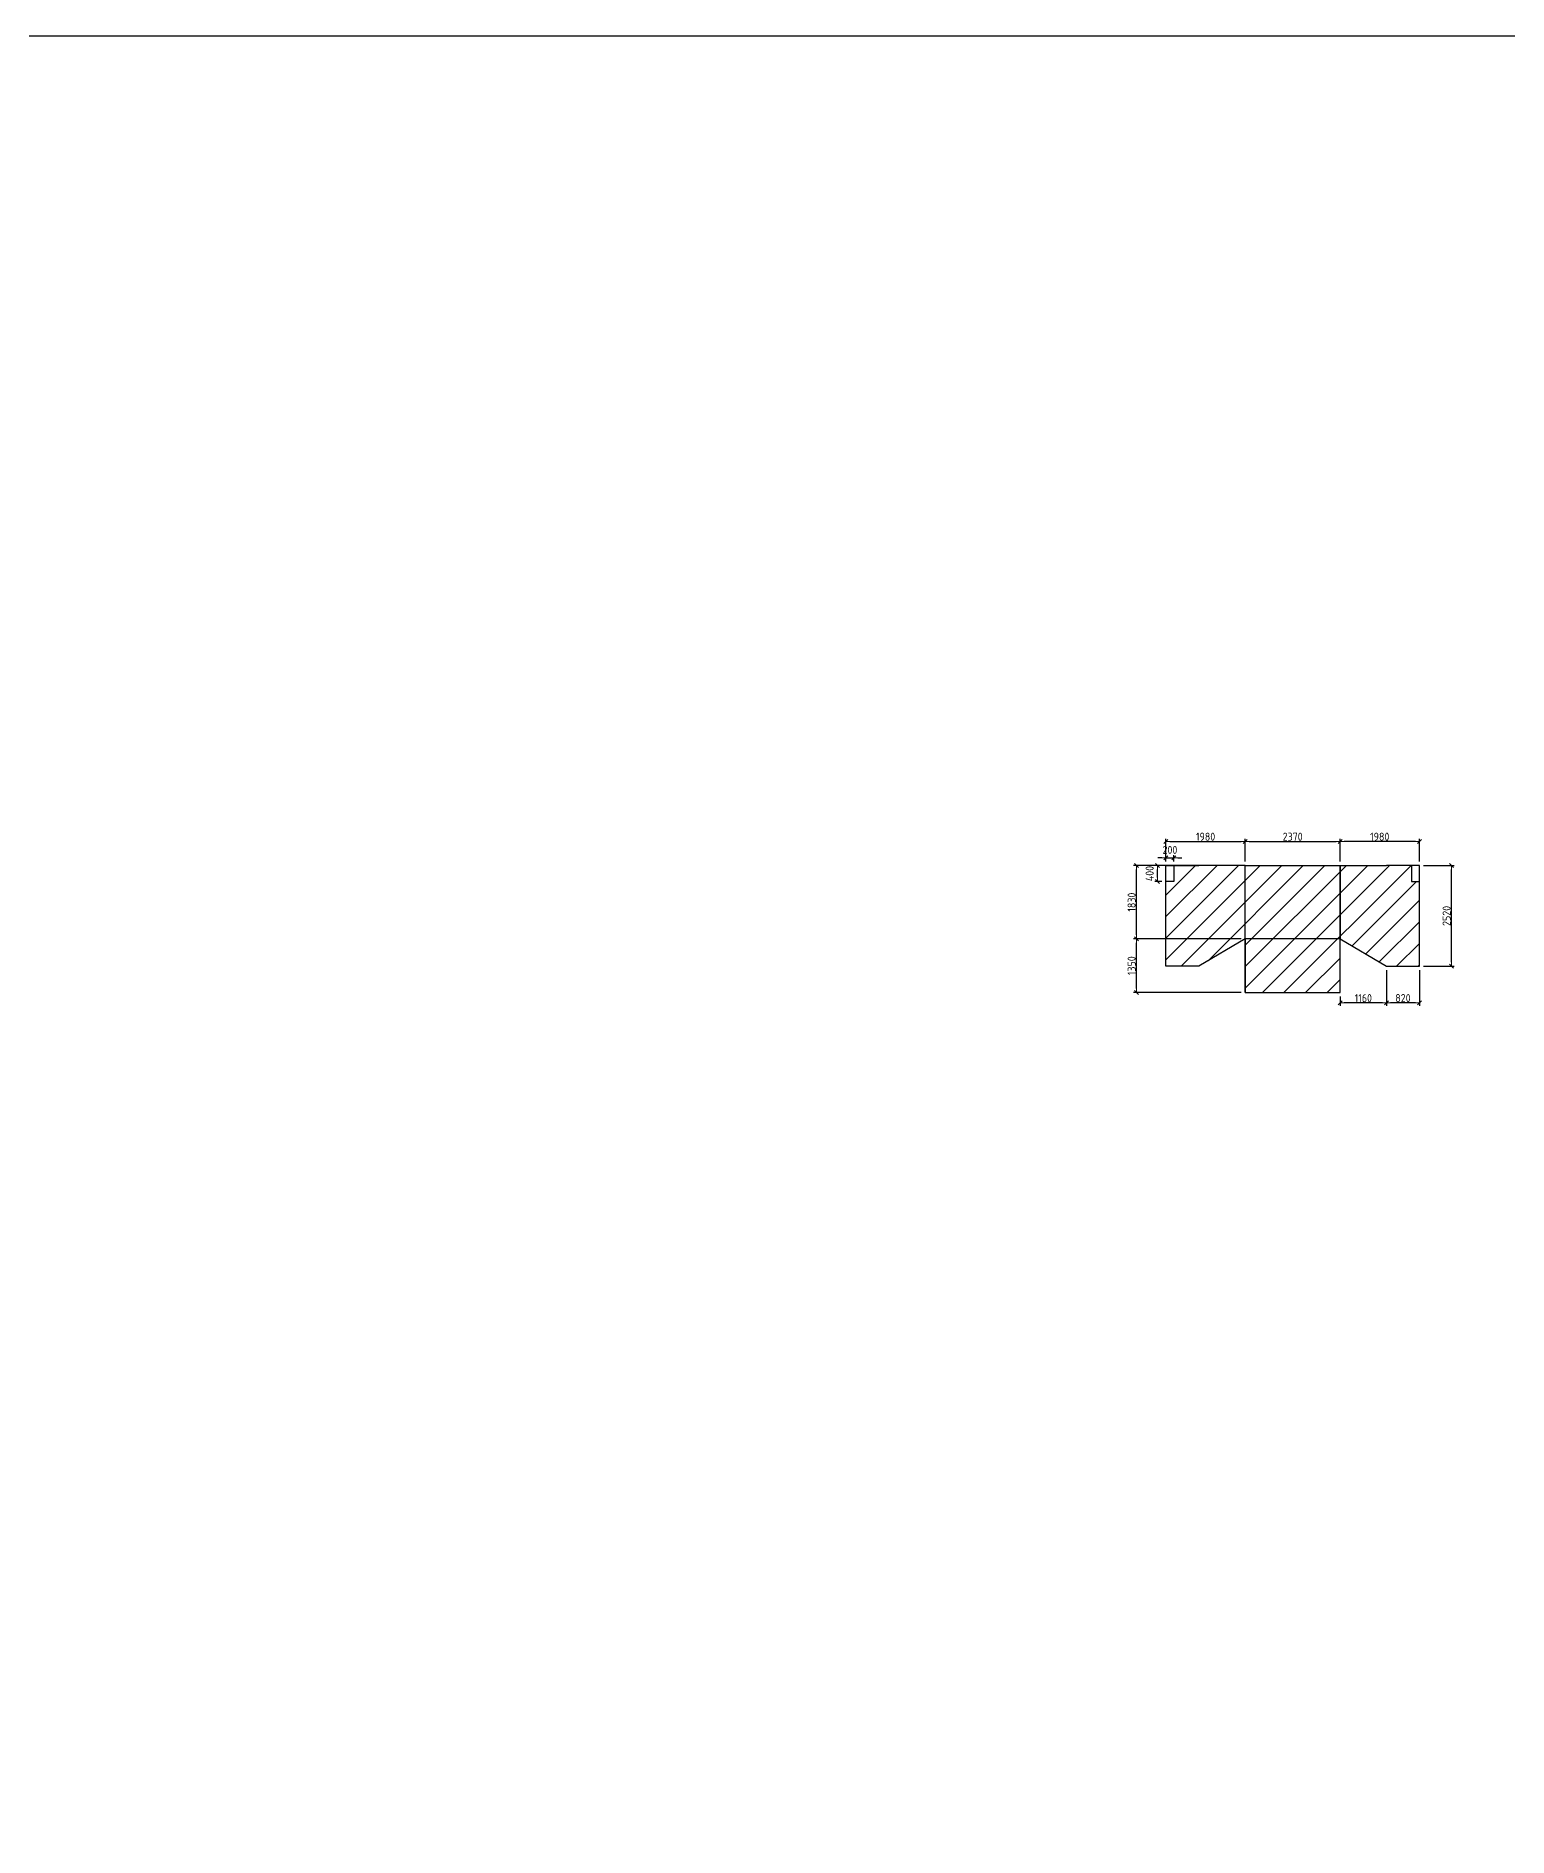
# Model space of a CAD drawing. Header units: millimetres. Extents: x -81576 to 1046824, y -248937 to 691537.
# Drawn here: x 676219 to 713013, y 66133 to 111143 of the extents above; entities that cross this region are included whole.
import ezdxf

# ---------------------------------------------------------------- set-up
doc = ezdxf.new("R2010")
doc.units = ezdxf.units.MM
doc.layers.add('Размеры', color=7, linetype='Continuous', lineweight=15)
doc.layers.add('Штриховка', color=7, linetype='Continuous')
doc.styles.add('СПДС', font='isocpeur.ttf', dxfattribs={"width": 0.9})
doc.dimstyles.new('Размера А3', dxfattribs={"dimtxt": 200, "dimasz": 100, "dimexe": 70, "dimexo": 100, "dimgap": 20, "dimtad": 1, "dimdec": 0, "dimrnd": 10, "dimzin": 0, "dimdsep": 46, "dimtxsty": 'СПДС', "dimblk": 'ARROWHEAD_6', "dimcen": 1, "dimclrd": 256, "dimclre": 256, "dimclrt": 256, "dimazin": 0, "dimtfac": 1, "dimtdec": 0, "dimtmove": 2, "dimatfit": 3, "dimfxl": 1, "dimtolj": 1, "dimtzin": 0, "dimarcsym": 0})

# ---------------------------------------------------------------- blocks, each defined once
blk = doc.blocks.new('ARROWHEAD_6')
at = {"color": 0, "linetype": 'Continuous'}
for p, q in [((0, 0), (-1, 0)), ((-0.5, -0.5), (0.5, 0.5))]:
    blk.add_line(p, q, dxfattribs=at)
blk = doc.blocks.new('*D2319')
at = {"layer": 'Defpoints', "color": 0, "transparency": 16777216}
for p in [(710797, 90412), (711598, 90412), (710797, 87896)]:
    blk.add_point(p, dxfattribs=at)
at = {"layer": 'Размеры', "lineweight": -2, "transparency": 16777216}
for p, q in [((710897, 90412), (711668, 90412)), ((711598, 87996), (711598, 90312)), ((710897, 87896), (711668, 87896))]:
    blk.add_line(p, q, dxfattribs=at)
at = {"layer": 'Размеры', "lineweight": -2, "transparency": 16777216, "xscale": 100, "yscale": 100, "zscale": 100}
for p, rotation in [((711598, 90412), 90), ((711598, 87896), 270)]:
    blk.add_blockref('ARROWHEAD_6', p, dxfattribs=dict(at, rotation=rotation))
at = {"layer": 'Размеры', "transparency": 16777216, "insert": (711478, 89154), "char_height": 200, "attachment_point": 5, "rotation": 90, "style": 'СПДС'}
blk.add_mtext('\\A1;2520', dxfattribs=at)
blk = doc.blocks.new('*D2320')
at = {"layer": 'Defpoints', "color": 0, "transparency": 16777216}
for p in [(706445, 91013), (704463, 90412), (706445, 90412)]:
    blk.add_point(p, dxfattribs=at)
at = {"layer": 'Размеры', "lineweight": -2, "transparency": 16777216}
for p, q in [((704463, 90512), (704463, 91083)), ((704563, 91013), (706345, 91013)), ((706445, 90512), (706445, 91083))]:
    blk.add_line(p, q, dxfattribs=at)
at = {"layer": 'Размеры', "lineweight": -2, "transparency": 16777216, "xscale": 100, "yscale": 100, "zscale": 100, "rotation": 180}
blk.add_blockref('ARROWHEAD_6', (704463, 91013), dxfattribs=at)
at = {"layer": 'Размеры', "lineweight": -2, "transparency": 16777216, "xscale": 100, "yscale": 100, "zscale": 100}
blk.add_blockref('ARROWHEAD_6', (706445, 91013), dxfattribs=at)
at = {"layer": 'Размеры', "transparency": 16777216, "insert": (705454, 91133), "char_height": 200, "attachment_point": 5, "style": 'СПДС'}
blk.add_mtext('\\A1;1980', dxfattribs=at)
blk = doc.blocks.new('*D2321')
at = {"layer": 'Defpoints', "color": 0, "transparency": 16777216}
for p in [(708815, 91013), (706445, 90412), (708815, 90412)]:
    blk.add_point(p, dxfattribs=at)
at = {"layer": 'Размеры', "lineweight": -2, "transparency": 16777216}
for p, q in [((706445, 90512), (706445, 91083)), ((706545, 91013), (708715, 91013)), ((708815, 90512), (708815, 91083))]:
    blk.add_line(p, q, dxfattribs=at)
at = {"layer": 'Размеры', "lineweight": -2, "transparency": 16777216, "xscale": 100, "yscale": 100, "zscale": 100, "rotation": 180}
blk.add_blockref('ARROWHEAD_6', (706445, 91013), dxfattribs=at)
at = {"layer": 'Размеры', "lineweight": -2, "transparency": 16777216, "xscale": 100, "yscale": 100, "zscale": 100}
blk.add_blockref('ARROWHEAD_6', (708815, 91013), dxfattribs=at)
at = {"layer": 'Размеры', "transparency": 16777216, "insert": (707630, 91133), "char_height": 200, "attachment_point": 5, "style": 'СПДС'}
blk.add_mtext('\\A1;2370', dxfattribs=at)
blk = doc.blocks.new('*D2322')
at = {"layer": 'Defpoints', "color": 0, "transparency": 16777216}
for p in [(708815, 91013), (708815, 90412), (710797, 90412)]:
    blk.add_point(p, dxfattribs=at)
at = {"layer": 'Размеры', "lineweight": -2, "transparency": 16777216}
for p, q in [((708815, 90512), (708815, 91083)), ((710697, 91013), (708915, 91013)), ((710797, 90512), (710797, 91083))]:
    blk.add_line(p, q, dxfattribs=at)
at = {"layer": 'Размеры', "lineweight": -2, "transparency": 16777216, "xscale": 100, "yscale": 100, "zscale": 100, "rotation": 180}
blk.add_blockref('ARROWHEAD_6', (708815, 91013), dxfattribs=at)
at = {"layer": 'Размеры', "lineweight": -2, "transparency": 16777216, "xscale": 100, "yscale": 100, "zscale": 100}
blk.add_blockref('ARROWHEAD_6', (710797, 91013), dxfattribs=at)
at = {"layer": 'Размеры', "transparency": 16777216, "insert": (709806, 91133), "char_height": 200, "attachment_point": 5, "style": 'СПДС'}
blk.add_mtext('\\A1;1980', dxfattribs=at)
blk = doc.blocks.new('*D2323')
at = {"layer": 'Defpoints', "color": 0, "transparency": 16777216}
for p in [(704663, 90604), (704463, 90412), (704663, 90412)]:
    blk.add_point(p, dxfattribs=at)
at = {"layer": 'Размеры', "lineweight": -2, "transparency": 16777216}
for p, q in [((704363, 90604), (704263, 90604)), ((704463, 90512), (704463, 90674)), ((704463, 90604), (704663, 90604)), ((704663, 90512), (704663, 90674)), ((704763, 90604), (704863, 90604))]:
    blk.add_line(p, q, dxfattribs=at)
at = {"layer": 'Размеры', "lineweight": -2, "transparency": 16777216, "xscale": 100, "yscale": 100, "zscale": 100}
blk.add_blockref('ARROWHEAD_6', (704463, 90604), dxfattribs=at)
at = {"layer": 'Размеры', "lineweight": -2, "transparency": 16777216, "xscale": 100, "yscale": 100, "zscale": 100, "rotation": 180}
blk.add_blockref('ARROWHEAD_6', (704663, 90604), dxfattribs=at)
at = {"layer": 'Размеры', "transparency": 16777216, "insert": (704563, 90804), "char_height": 200, "attachment_point": 5, "style": 'СПДС'}
blk.add_mtext('\\A1;200', dxfattribs=at)
blk = doc.blocks.new('*D2324')
at = {"layer": 'Defpoints', "color": 0, "transparency": 16777216}
for p in [(704255, 90412), (704463, 90412), (704463, 90012)]:
    blk.add_point(p, dxfattribs=at)
at = {"layer": 'Размеры', "lineweight": -2, "transparency": 16777216}
for p, q in [((704363, 90412), (704185, 90412)), ((704255, 90112), (704255, 90312)), ((704363, 90012), (704185, 90012))]:
    blk.add_line(p, q, dxfattribs=at)
at = {"layer": 'Размеры', "lineweight": -2, "transparency": 16777216, "xscale": 100, "yscale": 100, "zscale": 100}
for p, rotation in [((704255, 90412), 90), ((704255, 90012), 270)]:
    blk.add_blockref('ARROWHEAD_6', p, dxfattribs=dict(at, rotation=rotation))
at = {"layer": 'Размеры', "transparency": 16777216, "insert": (704055, 90212), "char_height": 200, "attachment_point": 5, "rotation": 90, "style": 'СПДС'}
blk.add_mtext('\\A1;400', dxfattribs=at)
blk = doc.blocks.new('*D2325')
at = {"layer": 'Defpoints', "color": 0, "transparency": 16777216}
for p in [(703725, 90412), (706445, 90412), (706445, 88582)]:
    blk.add_point(p, dxfattribs=at)
at = {"layer": 'Размеры', "lineweight": -2, "transparency": 16777216}
for p, q in [((706345, 90412), (703655, 90412)), ((703725, 88682), (703725, 90312)), ((706345, 88582), (703655, 88582))]:
    blk.add_line(p, q, dxfattribs=at)
at = {"layer": 'Размеры', "lineweight": -2, "transparency": 16777216, "xscale": 100, "yscale": 100, "zscale": 100}
for p, rotation in [((703725, 90412), 90), ((703725, 88582), 270)]:
    blk.add_blockref('ARROWHEAD_6', p, dxfattribs=dict(at, rotation=rotation))
at = {"layer": 'Размеры', "transparency": 16777216, "insert": (703605, 89497), "char_height": 200, "attachment_point": 5, "rotation": 90, "style": 'СПДС'}
blk.add_mtext('\\A1;1830', dxfattribs=at)
blk = doc.blocks.new('*D2326')
at = {"layer": 'Defpoints', "color": 0, "transparency": 16777216}
for p in [(703725, 88582), (706445, 88582), (706445, 87236)]:
    blk.add_point(p, dxfattribs=at)
at = {"layer": 'Размеры', "lineweight": -2, "transparency": 16777216}
for p, q in [((706345, 88582), (703655, 88582)), ((703725, 87336), (703725, 88482)), ((706345, 87236), (703655, 87236))]:
    blk.add_line(p, q, dxfattribs=at)
at = {"layer": 'Размеры', "lineweight": -2, "transparency": 16777216, "xscale": 100, "yscale": 100, "zscale": 100}
for p, rotation in [((703725, 88582), 90), ((703725, 87236), 270)]:
    blk.add_blockref('ARROWHEAD_6', p, dxfattribs=dict(at, rotation=rotation))
at = {"layer": 'Размеры', "transparency": 16777216, "insert": (703605, 87909), "char_height": 200, "attachment_point": 5, "rotation": 90, "style": 'СПДС'}
blk.add_mtext('\\A1;1350', dxfattribs=at)
blk = doc.blocks.new('*D2327')
at = {"layer": 'Defpoints', "color": 0, "transparency": 16777216}
for p in [(709977, 87896), (708815, 87236), (708815, 86979)]:
    blk.add_point(p, dxfattribs=at)
at = {"layer": 'Размеры', "lineweight": -2, "transparency": 16777216}
for p, q in [((709977, 87796), (709977, 86909)), ((708815, 87136), (708815, 86909)), ((709877, 86979), (708915, 86979))]:
    blk.add_line(p, q, dxfattribs=at)
at = {"layer": 'Размеры', "lineweight": -2, "transparency": 16777216, "xscale": 100, "yscale": 100, "zscale": 100, "rotation": 180}
blk.add_blockref('ARROWHEAD_6', (708815, 86979), dxfattribs=at)
at = {"layer": 'Размеры', "lineweight": -2, "transparency": 16777216, "xscale": 100, "yscale": 100, "zscale": 100}
blk.add_blockref('ARROWHEAD_6', (709977, 86979), dxfattribs=at)
at = {"layer": 'Размеры', "transparency": 16777216, "insert": (709396, 87099), "char_height": 200, "attachment_point": 5, "style": 'СПДС'}
blk.add_mtext('\\A1;1160', dxfattribs=at)
blk = doc.blocks.new('*D2328')
at = {"layer": 'Defpoints', "color": 0, "transparency": 16777216}
for p in [(709977, 87896), (710797, 87896), (709977, 86979)]:
    blk.add_point(p, dxfattribs=at)
at = {"layer": 'Размеры', "lineweight": -2, "transparency": 16777216}
for p, q in [((709977, 87796), (709977, 86909)), ((710797, 87796), (710797, 86909)), ((710697, 86979), (710077, 86979))]:
    blk.add_line(p, q, dxfattribs=at)
at = {"layer": 'Размеры', "lineweight": -2, "transparency": 16777216, "xscale": 100, "yscale": 100, "zscale": 100, "rotation": 180}
blk.add_blockref('ARROWHEAD_6', (709977, 86979), dxfattribs=at)
at = {"layer": 'Размеры', "lineweight": -2, "transparency": 16777216, "xscale": 100, "yscale": 100, "zscale": 100}
blk.add_blockref('ARROWHEAD_6', (710797, 86979), dxfattribs=at)
at = {"layer": 'Размеры', "transparency": 16777216, "insert": (710387, 87099), "char_height": 200, "attachment_point": 5, "style": 'СПДС'}
blk.add_mtext('\\A1;820', dxfattribs=at)

msp = doc.modelspace()

# ---------------------------------------------------------------- hatches: boundary and pattern name
at = {"layer": 'Штриховка', "lineweight": 30, "transparency": 33554559}
h = msp.add_hatch(dxfattribs=at)
h.set_pattern_fill('ANSI31', color=5, scale=120)
h.paths.add_polyline_path([(708815.3, 88582.1), (706445.3, 88582.1), (706445.3, 87235.7), (708815.3, 87235.7)])
h.paths.add_polyline_path([(708815.3, 90412.1), (706445.3, 90412.1), (706445.3, 88582.1), (708815.3, 88582.1)])
h.paths.add_polyline_path([(706445.3, 90412.1), (705283.3, 90412.1), (704663.3, 90412.1), (704663.3, 90012.1), (704463.3, 90012.1), (704463.3, 87896.2), (705283.3, 87896.2), (706445.3, 88582.1)])
h.paths.add_polyline_path([(710797.3, 90012.1), (710597.3, 90012.1), (710597.3, 90412.1), (709977.3, 90412.1), (708815.3, 90412.1), (708815.3, 88582.1), (709977.3, 87896.2), (710797.3, 87896.2)])

# ---------------------------------------------------------------- linework, layer by layer
msp.add_lwpolyline([(556639.4, -248936.7), (1046823.5, -248936.7), (1046823.5, 111143.5), (556639.4, 111143.5)], close=True)
at = {"lineweight": 30}
for points in [[(705283.3, 87896.2), (704463.3, 87896.2), (704463.3, 90412.1), (705283.3, 90412.1)], [(706445.3, 88582.1), (706445.3, 90412.1), (705283.3, 90412.1)], [(708815.3, 88582.1), (708815.3, 90412.1), (709977.3, 90412.1)], [(709977.3, 87896.2), (710797.3, 87896.2), (710797.3, 90412.1), (709977.3, 90412.1)], [(706445.3, 88582.1), (705283.3, 87896.2)], [(706445.3, 87235.7), (706445.3, 88582.1)], [(708815.3, 88582.1), (709977.3, 87896.2)]]:
    msp.add_lwpolyline(points, dxfattribs=at)
for points in [[(704463.3, 90412.1), (704663.3, 90412.1), (704663.3, 90012.1), (704463.3, 90012.1)], [(708815.3, 88582.1), (706445.3, 88582.1), (706445.3, 90412.1), (708815.3, 90412.1)], [(710797.3, 90412.1), (710597.3, 90412.1), (710597.3, 90012.1), (710797.3, 90012.1)], [(706445.3, 87235.7), (708815.3, 87235.7), (708815.3, 88582.1), (706445.3, 88582.1)]]:
    msp.add_lwpolyline(points, close=True, dxfattribs=at)

# ---------------------------------------------------------------- dimensions: what is measured, and where the dimension line sits
at = {"layer": 'Размеры'}
for base, p1, p2, picture, middle in [((704663.3, 90604.3), (704463.3, 90412.1), (704663.3, 90412.1), '*D2323', (704563.3, 90804.3)), ((706445.3, 91013.2), (704463.3, 90412.1), (706445.3, 90412.1), '*D2320', (705454.3, 91133.2)), ((708815.3, 91013.2), (706445.3, 90412.1), (708815.3, 90412.1), '*D2321', (707630.3, 91133.2)), ((708815.3, 91013.2), (710797.3, 90412.1), (708815.3, 90412.1), '*D2322', (709806.3, 91133.2)), ((708815.3, 86979), (709977.3, 87896.2), (708815.3, 87235.7), '*D2327', (709396.3, 87099)), ((709977.3, 86979), (710797.3, 87896.2), (709977.3, 87896.2), '*D2328', (710387.3, 87099))]:
    dim = msp.add_linear_dim(base=base, p1=p1, p2=p2, dimstyle='Размера А3', dxfattribs=at)
    dim.commit()
    dim.dimension.update_dxf_attribs({"geometry": picture, "text_midpoint": middle})
for base, p1, p2, picture, middle in [((703724.7, 90412.1), (706445.3, 88582.1), (706445.3, 90412.1), '*D2325', (703604.7, 89497.1)), ((704254.6, 90412.1), (704463.3, 90012.1), (704463.3, 90412.1), '*D2324', (704054.6, 90212.1)), ((711598.4, 90412.1), (710797.3, 87896.2), (710797.3, 90412.1), '*D2319', (711478.4, 89154.1)), ((703724.7, 88582.1), (706445.3, 87235.7), (706445.3, 88582.1), '*D2326', (703604.7, 87908.9))]:
    dim = msp.add_linear_dim(base=base, p1=p1, p2=p2, angle=90, dimstyle='Размера А3', dxfattribs=at)
    dim.commit()
    dim.dimension.update_dxf_attribs({"geometry": picture, "text_midpoint": middle})

doc.saveas('drawing.dxf')
